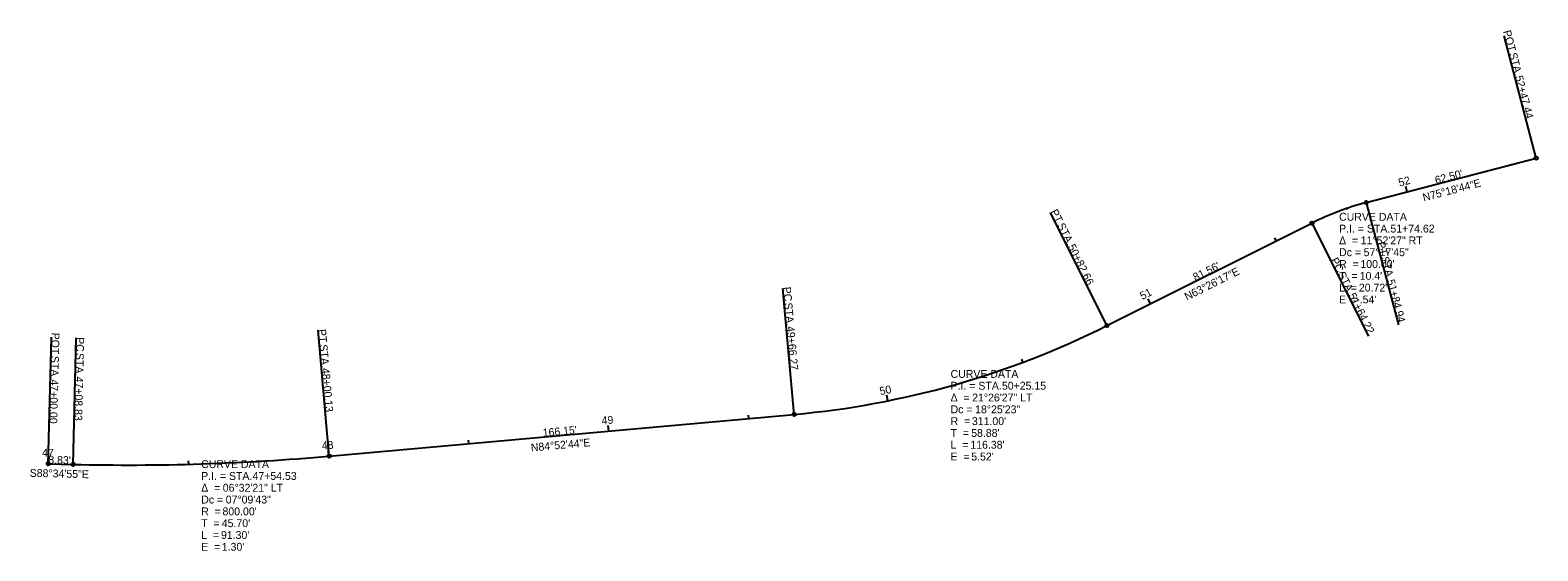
# Model space of a CAD drawing. Extents: x 140909 to 141446, y 335450 to 335635.
import ezdxf

# ---------------------------------------------------------------- set-up
doc = ezdxf.new("R2010")
doc.units = 0
for name, color, linetype in [('_CIVIL_CONSTRUCTION', 7, 'Continuous'), ('GE_P_Alignment_100_Bearings', 7, 'Continuous'), ('GE_P_Alignment_100_Cardinal_Points', 7, 'Continuous'), ('GE_P_Alignment_100_Curve_Data', 7, 'Continuous'), ('GE_P_Alignment_100_Distances', 7, 'Continuous'), ('GE_P_Driveway_CL', 7, 'Continuous'), ('PM_P_Edge_Line', 7, 'Continuous'), ('SC_Scratch1', 7, 'Continuous')]:
    doc.layers.add(name, color=color, linetype=linetype)

msp = doc.modelspace()

# ---------------------------------------------------------------- linework, layer by layer
at = {"layer": 'GE_P_Alignment_100_Bearings'}
for p, q in [((141445.03, 335589.24), (141433.62, 335632.77)), ((141384.57, 335573.4), (141395.98, 335529.87)), ((141292.26, 335529.64), (141272.14, 335569.89)), ((141365.21, 335566.11), (141385.33, 335525.86)), ((141180.95, 335498.06), (141176.93, 335542.88)), ((140915.44, 335480.5), (140916.55, 335525.48)), ((140924.26, 335480.28), (140925.37, 335525.26)), ((141015.47, 335483.22), (141011.45, 335528.05))]:
    msp.add_line(p, q, dxfattribs=at)
for centre in [(141445.03, 335589.24), (141384.57, 335573.4), (141365.21, 335566.11), (141292.26, 335529.64), (141180.95, 335498.06), (140915.44, 335480.5), (140924.26, 335480.28), (141015.47, 335483.22)]:
    msp.add_circle(centre, 0.6, dxfattribs=at)
at = {"layer": 'GE_P_Alignment_100_Distances'}
for p, q in [((141399.14, 335577.22), (141398.63, 335579.15)), ((141352.49, 335559.75), (141351.96, 335560.83)), ((141307.77, 335537.4), (141306.88, 335539.18)), ((141262.34, 335516.6), (141261.92, 335517.72)), ((141214.31, 335502.88), (141213.92, 335504.84)), ((141164.74, 335496.6), (141164.63, 335497.8)), ((141114.94, 335492.14), (141114.76, 335494.13)), ((141065.14, 335487.68), (141065.03, 335488.87)), ((140915.44, 335480.5), (140915.49, 335482.49)), ((140965.43, 335480.32), (140965.4, 335481.52)), ((141015.34, 335483.21), (141015.16, 335485.21))]:
    msp.add_line(p, q, dxfattribs=at)
at = {"layer": 'GE_P_Driveway_CL'}
for p, q in [((141384.57, 335573.4), (141445.03, 335589.24)), ((141292.26, 335529.64), (141365.21, 335566.11)), ((141015.47, 335483.22), (141180.95, 335498.06)), ((140915.44, 335480.5), (140924.26, 335480.28))]:
    msp.add_line(p, q, dxfattribs=at)
for centre, radius, start, end in [((141409.93, 335476.67), 100, 104.6878, 116.5619), ((141153.19, 335807.81), 311, 275.121, 296.5619), ((140944.06, 336280.03), 800, 268.58191, 275.12101)]:
    msp.add_arc(centre, radius, start, end, dxfattribs=at)
at = {"layer": 'PM_P_Edge_Line'}
for p, q in [((141384.57, 335573.4), (141445.03, 335589.24)), ((141292.26, 335529.64), (141365.21, 335566.11)), ((141015.47, 335483.22), (141180.95, 335498.06)), ((140915.44, 335480.5), (140924.26, 335480.28))]:
    msp.add_line(p, q, dxfattribs=at)
for centre, radius, start, end in [((141409.93, 335476.67), 100, 104.6878, 116.5619), ((141153.19, 335807.81), 311, 275.121, 296.5619), ((140944.06, 336280.03), 800, 268.58191, 275.12101)]:
    msp.add_arc(centre, radius, start, end, dxfattribs=at)
at = {"layer": 'SC_Scratch1'}
msp.add_line((141377.39, 335571.22), (141377.96, 335571.42), dxfattribs=at)

# ---------------------------------------------------------------- texts
at = {"layer": '_CIVIL_CONSTRUCTION'}
for s, rotation, p in [('N75°18\'44"E', 14.6878, (141405.03, 335573.8)), ('N63°26\'17"E', 26.5619, (141320.72, 335538.5)), ('N84°52\'44"E', 5.121, (141087.32, 335484.84)), ('S88°34\'55"E', 358.5819, (140908.8, 335475.86))]:
    msp.add_text(s, height=2.8, rotation=rotation, dxfattribs=at).set_placement(p)
at = {"layer": 'GE_P_Alignment_100_Bearings'}
for s, rotation, p in [('POT', 284.6878, (141433.25, 335634.34)), (' STA. ', 284.6878, (141435.08, 335627.37)), ('52+47.44', 284.6878, (141437.48, 335618.23)), ('PT', 296.5619, (141272.04, 335570.18)), (' STA. ', 296.5619, (141274.01, 335566.23)), ('50+82.66', 296.5619, (141278.24, 335557.77)), ('PT', 284.6878, (141388.36, 335559.1)), ('PC', 296.5619, (141371.82, 335552.99)), (' STA. ', 284.6878, (141389.48, 335554.83)), (' STA. ', 296.5619, (141373.87, 335548.89)), ('51+84.94', 284.6878, (141391.88, 335545.69)), ('PC', 275.121, (141176.94, 335543.32)), ('51+64.22', 296.5619, (141378.1, 335540.43)), (' STA. ', 275.121, (141177.34, 335538.75)), ('49+66.27', 275.121, (141178.19, 335529.34)), ('POT', 268.5819, (140916.64, 335527.16)), ('PC', 268.5819, (140925.42, 335525.56)), ('PT', 275.121, (141011.47, 335528.26)), (' STA. ', 268.5819, (140916.46, 335519.96)), (' STA. ', 268.5819, (140925.31, 335520.98)), (' STA. ', 275.121, (141011.87, 335523.86)), ('48+00.13', 275.121, (141012.71, 335514.45)), ('47+00.00', 268.5819, (140916.22, 335510.51)), ('47+08.83', 268.5819, (140925.08, 335511.53))]:
    msp.add_text(s, height=2.8, rotation=rotation, dxfattribs=at).set_placement(p)
at = {"layer": 'GE_P_Alignment_100_Cardinal_Points'}
for s, p in [('CURVE DATA', (141374.89, 335566.95)), ('Δ  = ', (141374.89, 335558.55)), ('P.I. = STA. ', (141374.89, 335562.75)), ('11°52\'27" RT', (141382.57, 335558.55)), ('51+74.62', (141393.16, 335562.75)), ('Dc = ', (141374.89, 335554.35)), ('57°17\'45"', (141383.63, 335554.35)), ('R  = ', (141374.89, 335550.15)), ("100.00'", (141382.47, 335550.15)), ('T  = ', (141374.89, 335545.95)), ('L  = ', (141374.89, 335541.75)), ("20.72'", (141381.93, 335541.75)), ("10.4'", (141382.23, 335545.95)), ('E  = ', (141374.89, 335537.55)), (".54'", (141382.23, 335537.55)), ('CURVE DATA', (141236.6, 335511.05)), ('P.I. = STA. ', (141236.6, 335506.85)), ('50+25.15', (141254.87, 335506.85)), ('Δ  = ', (141236.6, 335502.65)), ('21°26\'27" LT', (141244.28, 335502.65)), ('Dc = ', (141236.6, 335498.45)), ('R  = ', (141236.6, 335494.25)), ("311.00'", (141244.19, 335494.25)), ('18°25\'23"', (141245.34, 335498.45)), ('T  = ', (141236.6, 335490.05)), ("58.88'", (141243.94, 335490.05)), ('L  = ', (141236.6, 335485.85)), ("116.38'", (141243.64, 335485.85)), ('CURVE DATA', (140969.86, 335478.95)), ('E  = ', (141236.6, 335481.65)), ("5.52'", (141243.94, 335481.65)), ('P.I. = STA. ', (140969.86, 335474.75)), ('47+54.53', (140988.13, 335474.75)), ('Δ  = ', (140969.86, 335470.55)), ('06°32\'21" LT', (140977.54, 335470.55)), ('Dc = ', (140969.86, 335466.35)), ('R  = ', (140969.86, 335462.15)), ("800.00'", (140977.45, 335462.15)), ('07°09\'43"', (140978.6, 335466.35)), ('T  = ', (140969.86, 335457.95)), ("45.70'", (140977.2, 335457.95)), ('L  = ', (140969.86, 335453.75)), ("91.30'", (140976.9, 335453.75)), ('E  = ', (140969.86, 335449.55)), ("1.30'", (140977.2, 335449.55))]:
    msp.add_text(s, height=2.8, dxfattribs=at).set_placement(p)
at = {"layer": 'GE_P_Alignment_100_Curve_Data'}
for s, rotation, p in [("62.50'", 14.6878, (141409.41, 335579.95)), ("81.56'", 26.5619, (141323.74, 335545.43)), ("166.15'", 5.121, (141091.55, 335490.09)), ("8.83'", 358.5819, (140915.41, 335480.54))]:
    msp.add_text(s, height=2.8, rotation=rotation, dxfattribs=at).set_placement(p)
at = {"layer": 'GE_P_Alignment_100_Distances'}
for s, rotation, p in [('52', 14.6878, (141396.41, 335579.09)), ('51', 26.5619, (141304.84, 335538.72)), ('50', 11.3343, (141211.63, 335504.89)), ('49', 5.121, (141112.52, 335494.43)), ('47', 358.5819, (140913.2, 335483.05)), ('48', 5.1118, (141012.91, 335485.51))]:
    msp.add_text(s, height=2.8, rotation=rotation, dxfattribs=at).set_placement(p)

doc.saveas('drawing.dxf')
